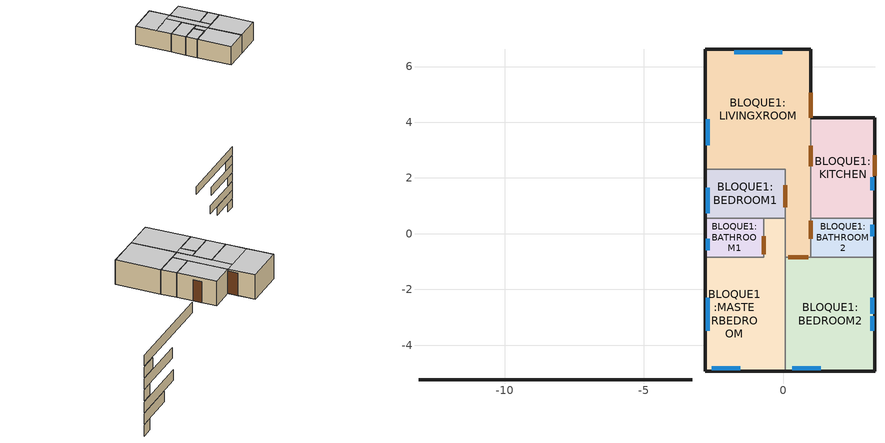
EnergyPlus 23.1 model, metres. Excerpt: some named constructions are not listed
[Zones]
BLOQUE1:LIVINGXROOM
 floor othersideconditionsmodel (SUELO CASO BASE MULCHEN): 0.08,2.31 0.99,2.3 0.99,-0.84 0.08,-0.84 z0; -2.81,6.61 0.99,6.61 0.99,2.3 -2.81,2.31 z0
 wall outside (MURO CASO BASE MULCHEN 01): 0.99,4.16 0.99,6.61 -2.81,6.61 -2.81,2.31 z0:2.3
 wall outside (LinearBridgingConstruction): -3.26,-5.24 -13.09,-5.24 z-11.1:-10.1
 wall to BLOQUE1:BEDROOM1 (Lightweight 2 x 25mm gypsum plasterboard with 100mm cavity): -2.81,2.31 0.08,2.31 0.08,0.56 z0:2.3
 wall to BLOQUE1:MASTERBEDROOM (Lightweight 2 x 25mm gypsum plasterboard with 100mm cavity): 0.08,0.56 0.08,-0.84 z0:2.3
 wall to BLOQUE1:BEDROOM2 (Lightweight 2 x 25mm gypsum plasterboard with 100mm cavity): 0.08,-0.84 0.99,-0.84 z0:2.3
 wall to BLOQUE1:BATHROOM2 (Lightweight 2 x 25mm gypsum plasterboard with 100mm cavity): 0.99,-0.84 0.99,0.56 z0:2.3
 wall to BLOQUE1:KITCHEN (Lightweight 2 x 25mm gypsum plasterboard with 100mm cavity): 0.99,0.56 0.99,4.16 z0:2.3
 window (VENTANA CASO BASE MULCHEN - 1001): -0.03,6.51 -1.77,6.51 z0.74:1.96; -2.71,4.11 -2.71,3.18 z1.04:1.96
 door inside (Puerta interior del proyecto): 0.08,1.74 0.08,0.95 z0:2.1; 0.18,-0.84 0.89,-0.84 / 0.99,-0.18 0.99,0.46 / 0.99,2.42 0.99,3.16 z0:2.12
 door (Copia de Wooden door): 0.99,4.17 0.99,5.06 z0:2.12
 ceiling adiabatic (CIELO FALSO CASO BASE MULCHEN_Reversed): 0.08,4.16 -2.81,4.16 -2.81,2.31 0.08,2.31 z2.3; 0.99,4.16 0.08,4.16 0.08,-0.84 0.99,-0.84 z2.3; 0.99,6.61 -2.81,6.61 -2.81,4.16 0.99,4.16 z2.3
BLOQUE1:BEDROOM1
 floor othersideconditionsmodel (SUELO CASO BASE MULCHEN): -2.81,2.31 0.08,2.31 0.08,0.56 -2.81,0.56 z0
 wall outside (MURO CASO BASE MULCHEN 01): -2.81,2.31 -2.81,0.56 z0:2.3
 wall outside (LinearBridgingConstruction): -3.26,-5.24 -5,-5.24 z-12.2:-11.2
 wall to BLOQUE1:BATHROOM1 (Lightweight 2 x 25mm gypsum plasterboard with 100mm cavity): -2.81,0.56 -0.71,0.56 z0:2.3
 wall to BLOQUE1:MASTERBEDROOM (Lightweight 2 x 25mm gypsum plasterboard with 100mm cavity): -0.71,0.56 0.08,0.56 z0:2.3
 window (VENTANA CASO BASE MULCHEN - 1001): -2.71,1.64 -2.71,0.73 z1.07:1.99
 ceiling adiabatic (CIELO FALSO CASO BASE MULCHEN_Reversed): 0.08,2.31 -2.81,2.31 -2.81,0.56 0.08,0.56 z2.3
BLOQUE1:MASTERBEDROOM
 floor othersideconditionsmodel (SUELO CASO BASE MULCHEN): -2.81,-0.84 -0.71,-0.84 -0.71,-4.94 -2.81,-4.94 z0; -0.71,0.56 0.08,0.56 0.08,-4.94 -0.71,-4.94 z0
 wall outside (MURO CASO BASE MULCHEN 01): -2.81,-0.84 -2.81,-4.94 0.08,-4.94 z0:2.3
 wall outside (LinearBridgingConstruction): -3.26,-5.24 -8.99,-5.24 z-13.3:-12.3
 wall to BLOQUE1:BATHROOM1 (Lightweight 2 x 25mm gypsum plasterboard with 100mm cavity): -0.71,0.56 -0.71,-0.84 -2.81,-0.84 z0:2.3
 wall to BLOQUE1:BEDROOM2 (Lightweight 2 x 25mm gypsum plasterboard with 100mm cavity): 0.08,-4.94 0.08,-0.84 z0:2.3
 window (VENTANA CASO BASE MULCHEN - 1001): -2.71,-2.3 -2.71,-3.47 z1.07:1.99; -2.57,-4.84 -1.55,-4.84 z1.03:1.96
 door inside (Puerta interior del proyecto): -0.71,-0.09 -0.71,-0.74 z0:2.11
 ceiling adiabatic (CIELO FALSO CASO BASE MULCHEN_Reversed): 0.08,0.56 -0.71,0.56 -0.71,-0.84 0.08,-0.84 z2.3; 0.08,-0.84 -2.81,-0.84 -2.81,-4.94 0.08,-4.94 z2.3
BLOQUE1:BEDROOM2
 floor othersideconditionsmodel (SUELO CASO BASE MULCHEN): 0.08,-0.84 3.29,-0.84 3.29,-4.94 0.08,-4.94 z0
 wall outside (MURO CASO BASE MULCHEN 01): 0.08,-4.94 3.29,-4.94 3.29,-0.84 z0:2.3
 wall outside (LinearBridgingConstruction): -3.26,-5.24 -9.26,-5.24 z-15.5:-14.5
 wall to BLOQUE1:BATHROOM2 (Lightweight 2 x 25mm gypsum plasterboard with 100mm cavity): 3.29,-0.84 0.99,-0.84 z0:2.3
 window (VENTANA CASO BASE MULCHEN - 1001): 0.32,-4.84 1.34,-4.84 z1.04:1.96; 3.19,-2.88 3.19,-2.31 / 3.19,-3.47 3.19,-2.96 z1.04:1.95
 ceiling adiabatic (CIELO FALSO CASO BASE MULCHEN_Reversed): 3.29,-0.84 0.08,-0.84 0.08,-4.94 3.29,-4.94 z2.3
BLOQUE1:BATHROOM2
 floor othersideconditionsmodel (SUELO CASO BASE MULCHEN): 0.99,0.56 3.29,0.56 3.29,-0.84 0.99,-0.84 z0
 wall outside (MURO CASO BASE MULCHEN 01): 3.29,-0.84 3.29,0.56 z0:2.3
 wall outside (LinearBridgingConstruction): -3.26,-5.24 -4.45,-5.24 z-17.7:-16.7
 wall to BLOQUE1:KITCHEN (Lightweight 2 x 25mm gypsum plasterboard with 100mm cavity_Rev): 3.29,0.56 0.99,0.56 z0:2.3
 window (VENTANA CASO BASE MULCHEN - 1001): 3.19,-0.1 3.19,0.32 z1.51:1.98
 ceiling adiabatic (CIELO FALSO CASO BASE MULCHEN_Reversed): 3.29,0.56 0.99,0.56 0.99,-0.84 3.29,-0.84 z2.3
BLOQUE1:KITCHEN
 floor othersideconditionsmodel (SUELO CASO BASE MULCHEN): 0.99,4.16 3.29,4.16 3.29,0.56 0.99,0.56 z0
 wall outside (MURO CASO BASE MULCHEN 01): 3.29,0.56 3.29,4.16 0.99,4.16 z0:2.3
 wall outside (LinearBridgingConstruction): -3.26,-5.24 -7.4,-5.24 z-16.6:-15.6
 window (VENTANA CASO BASE MULCHEN - 1001): 3.19,1.56 3.19,2.03 z1.04:1.95
 door (Puerta exterior del proyecto): 3.29,2.07 3.29,2.82 z0:1.99
 ceiling adiabatic (CIELO FALSO CASO BASE MULCHEN_Reversed): 3.29,4.16 0.99,4.16 0.99,0.56 3.29,0.56 z2.3
BLOQUE1:BATHROOM1
 floor othersideconditionsmodel (SUELO CASO BASE MULCHEN): -2.81,0.56 -0.71,0.56 -0.71,-0.84 -2.81,-0.84 z0
 wall outside (MURO CASO BASE MULCHEN 01): -2.81,0.56 -2.81,-0.84 z0:2.3
 wall outside (LinearBridgingConstruction): -3.26,-5.24 -4.45,-5.24 z-14.4:-13.4
 window (VENTANA CASO BASE MULCHEN - 1001): -2.71,-0.18 -2.71,-0.6 z1.5:1.98
 ceiling adiabatic (CIELO FALSO CASO BASE MULCHEN_Reversed): -0.71,0.56 -2.81,0.56 -2.81,-0.84 -0.71,-0.84 z2.3
[Schedule:Compact]
BLOQUE1:BATHROOM1 Cooling Availability Sch; BLOQUE1:BEDROOM2 Heating Availability Sch; BLOQUE1:BEDROOM2 Cooling Availability Sch; BLOQUE1:KITCHEN Heating Availability Sch; BLOQUE1:KITCHEN Cooling Availability Sch; BLOQUE1:BATHROOM2 Heating Availability Sch: Through: 01/01, For: Alldays, Until: 24:00, 1, Through: 01/02, For: Alldays, Until: 24:00, 1, Through: 01/03, For: Alldays, Until: 24:00, 1, Through: 01/04, For: Alldays, Until: 24:00, 1, Through: 01/05, For: Alldays, Until: 24:00, 1, Through: 01/06, For: Alldays, Until: 24:00, 1, Through: 01/07, For: Alldays, Until: 24:00, 1, Through: 01/08, For: Alldays, Until: 24:00, 1, Through: 01/09, For: Alldays, Until: 24:00, 1, Through: 01/10, For: Alldays, Until: 24:00, 1, Through: 01/11, For: Alldays, Until: 24:00, 1, Through: 01/12, For: Alldays, Until: 24:00, 1, Through: 01/13, For: Alldays, Until: 24:00, 1, Through: 01/14, For: Alldays, Until: 24:00, 1, Through: 01/15, For: Alldays, Until: 24:00, 1, Through: 01/16, For: Alldays, Until: 24:00, 1, Through: 01/17, For: Alldays, Until: 24:00, 1, Through: 01/18, For: Alldays, Until: 24:00, 1, Through: 01/19, For: Alldays, Until: 24:00, 1, Through: 01/20, For: Alldays, Until: 24:00, 1, Through: 01/21, For: Alldays, Until: 24:00, 1, Through: 01/22, For: Alldays, Until: 24:00, 1, Through: 01/23, For: Alldays, Until: 24:00, 1, Through: 01/24, For: Alldays, Until: 24:00, 1, Through: 01/25, For: Alldays, Until: 24:00, 1, Through: 01/26, For: Alldays, Until: 24:00, 1, Through: 01/27, For: Alldays, Until: 24:00, 1, Through: 01/28, For: Alldays, Until: 24:00, 1, Through: 01/29, For: Alldays, Until: 24:00, 1, Through: 01/30, For: Alldays, Until: 24:00, 1, Through: 01/31, For: Alldays, Until: 24:00, 1, Through: 02/01, For: Alldays, Until: 24:00, 1, Through: 02/02, For: Alldays, Until: 24:00, 1, Through: 02/03, For: Alldays, Until: 24:00, 1, Through: 02/04, For: Alldays, Until: 24:00, 1, Through: 02/05, For: Alldays, Until: 24:00, 1, Through: 02/06, For: Alldays, Until: 24:00, 1, Through: 02/07, For: Alldays, Until: 24:00, 1, Through: 02/08, For: Alldays, Until: 24:00, 1, Through: 02/09, For: Alldays, Until: 24:00, 1, Through: 02/10, For: Alldays, Until: 24:00, 1, Through: 02/11, For: Alldays, Until: 24:00, 1, Through: 02/12, For: Alldays, Until: 24:00, 1, Through: 02/13, For: Alldays, Until: 24:00, 1, Through: 02/14, For: Alldays, Until: 24:00, 1, Through: 02/15, For: Alldays, Until: 24:00, 1, Through: 02/16, For: Alldays, Until: 24:00, 1, Through: 02/17, For: Alldays, Until: 24:00, 1, Through: 02/18, For: Alldays, Until: 24:00, 1, Through: 02/19, For: Alldays, Until: 24:00, 1, Through: 02/20, For: Alldays, Until: 24:00, 1, Through: 02/21, For: Alldays, Until: 24:00, 1, Through: 02/22, For: Alldays, Until: 24:00, 1, Through: 02/23, For: Alldays, Until: 24:00, 1, Through: 02/24, For: Alldays, Until: 24:00, 1, Through: 02/25, For: Alldays, Until: 24:00, 1, Through: 02/26, For: Alldays, Until: 24:00, 1, Through: 02/27, For: Alldays, Until: 24:00, 1, Through: 02/28, For: Alldays, Until: 24:00, 1, Through: 03/01, For: Alldays, Until: 24:00, 1, Through: 03/02, For: Alldays, Until: 24:00, 1, Through: 03/03, For: Alldays, Until: 24:00, 1, Through: 03/04, For: Alldays, Until: 24:00, 1, Through: 03/05, For: Alldays, Until: 24:00, 1, Through: 03/06, For: Alldays, Until: 24:00, 1, Through: 03/07, For: Alldays, Until: 24:00, 1, Through: 03/08, For: Alldays, Until: 24:00, 1, Through: 03/09, For: Alldays, Until: 24:00, 1, Through: 03/10, For: Alldays, Until: 24:00, 1, Through: 03/11, For: Alldays, Until: 24:00, 1, Through: 03/12, For: Alldays, Until: 24:00, 1, Through: 03/13, For: Alldays, Until: 24:00, 1, Through: 03/14, For: Alldays, Until: 24:00, 1, Through: 03/15, For: Alldays, Until: 24:00, 1, Through: 03/16, For: Alldays, Until: 24:00, 1, Through: 03/17, For: Alldays, Until: 24:00, 1, Through: 03/18, For: Alldays, Until: 24:00, 1, Through: 03/19, For: Alldays, Until: 24:00, 1, Through: 03/20, For: Alldays, Until: 24:00, 1, Through: 03/21, For: Alldays, Until: 24:00, 1, Through: 03/22, For: Alldays, Until: 24:00, 1, Through: 03/23, For: Alldays, Until: 24:00, 1, Through: 03/24, For: Alldays, Until: 24:00, 1, Through: 03/25, For: Alldays, Until: 24:00, 1, Through: 03/26, For: Alldays, Until: 24:00, 1, Through: 03/27, For: Alldays, Until: 24:00, 1, Through: 03/28, For: Alldays, Until: 24:00, 1, Through: 03/29, For: Alldays, Until: 24:00, 1, Through: 03/30, For: Alldays, Until: 24:00, 1, Through: 03/31, For: Alldays, Until: 24:00, 1, Through: 04/01, For: Alldays, Until: 24:00, 1, Through: 04/02, For: Alldays, Until: 24:00, 1, Through: 04/03, For: Alldays, Until: 24:00, 1, Through: 04/04, For: Alldays, Until: 24:00, 1, Through: 04/05, For: Alldays, Until: 24:00, 1, Through: 04/06, For: Alldays, Until: 24:00, 1, Through: 04/07, For: Alldays, Until: 24:00, 1, Through: 04/08, For: Alldays, Until: 24:00, 1, Through: 04/09, For: Alldays, Until: 24:00, 1, Through: 04/10, For: Alldays, Until: 24:00, 1, Through: 04/11, For: Alldays, Until: 24:00, 1, Through: 04/12, For: Alldays, Until: 24:00, 1, Through: 04/13, For: Alldays, Until: 24:00, 1, Through: 04/14, For: Alldays, Until: 24:00, 1, Through: 04/15, For: Alldays, Until: 24:00, 1, Through: 04/16, For: Alldays, Until: 24:00, 1, Through: 04/17, For: Alldays, Until: 24:00, 1, Through: 04/18, For: Alldays, Until: 24:00, 1, Through: 04/19, For: Alldays, Until: 24:00, 1, Through: 04/20, For: Alldays, Until: 24:00, 1, Through: 04/21, For: Alldays, Until: 24:00, 1, Through: 04/22, For: Alldays, Until: 24:00, 1, Through: 04/23, For: Alldays, Until: 24:00, 1, Through: 04/24, For: Alldays, Until: 24:00, 1, Through: 04/25, For: Alldays, Until: 24:00, 1, Through: 04/26, For: Alldays, Until: 24:00, 1, Through: 04/27, For: Alldays, Until: 24:00, 1, Through: 04/28, For: Alldays, Until: 24:00, 1, Through: 04/29, For: Alldays, Until: 24:00, 1, Through: 04/30, For: Alldays, Until: 24:00, 1, Through: 05/01, For: Alldays, Until: 24:00, 1, Through: 05/02, For: Alldays, Until: 24:00, 1, Through: 05/03, For: Alldays, Until: 24:00, 1, Through: 05/04, For: Alldays, Until: 24:00, 1, Through: 05/05, For: Alldays, Until: 24:00, 1, Through: 05/06, For: Alldays, Until: 24:00, 1, Through: 05/07, For: Alldays, Until: 24:00, 1, Through: 05/08, For: Alldays, Until: 24:00, 1, Through: 05/09, For: Alldays, Until: 24:00, 1, Through: 05/10, For: Alldays, Until: 24:00, 1, Through: 05/11, For: Alldays, Until: 24:00, 1, Through: 05/12, For: Alldays, Until: 24:00, 1, Through: 05/13, For: Alldays, Until: 24:00, 1, Through: 05/14, For: Alldays, Until: 24:00, 1, Through: 05/15, For: Alldays, Until: 24:00, 1, Through: 05/16, For: Alldays, Until: 24:00, 1, Through: 05/17, For: Alldays, Until: 24:00, 1, Through: 05/18, For: Alldays, Until: 24:00, 1, Through: 05/19, For: Alldays, Until: 24:00, 1, Through: 05/20, For: Alldays, Until: 24:00, 1, Through: 05/21, For: Alldays, Until: 24:00, 1, Through: 05/22, For: Alldays, Until: 24:00, 1, Through: 05/23, For: Alldays, Until: 24:00, 1, Through: 05/24, For: Alldays, Until: 24:00, 1, Through: 05/25, For: Alldays, Until: 24:00, 1, Through: 05/26, For: Alldays, Until: 24:00, 1, Through: 05/27, For: Alldays, Until: 24:00, 1, Through: 05/28, For: Alldays, Until: 24:00, 1, Through: 05/29, For: Alldays, Until: 24:00, 1, Through: 05/30, For: Alldays, Until: 24:00, 1, Through: 05/31, For: Alldays, Until: 24:00, 1, Through: 06/01, For: Alldays, Until: 24:00, 1, Through: 06/02, For: Alldays, Until: 24:00, 1, Through: 06/03, For: Alldays, Until: 24:00, 1, Through: 06/04, For: Alldays, Until: 24:00, 1, Through: 06/05, For: Alldays, Until: 24:00, 1, Through: 06/06, For: Alldays, Until: 24:00, 1, Through: 06/07, For: Alldays, Until: 24:00, 1, Through: 06/08, For: Alldays, Until: 24:00, 1, Through: 06/09, For: Alldays, Until: 24:00, 1, Through: 06/10, For: Alldays, Until: 24:00, 1, Through: 06/11, For: Alldays, Until: 24:00, 1, Through: 06/12, For: Alldays, Until: 24:00, 1, Through: 06/13, For: Alldays, Until: 24:00, 1, Through: 06/14, For: Alldays, Until: 24:00, 1, Through: 06/15, For: Alldays, Until: 24:00, 1, Through: 06/16, For: Alldays, Until: 24:00, 1, Through: 06/17, For: Alldays, Until: 24:00, 1, Through: 06/18, For: Alldays, Until: 24:00, 1, Through: 06/19, For: Alldays, Until: 24:00, 1, Through: 06/20, For: Alldays, Until: 24:00, 1, Through: 06/21, For: Alldays, Until: 24:00, 1, Through: 06/22, For: Alldays, Until: 24:00, 1, Through: 06/23, For: Alldays, Until: 24:00, 1, Through: 06/24, For: Alldays, Until: 24:00, 1, Through: 06/25, For: Alldays, Until: 24:00, 1, Through: 06/26, For: Alldays, Until: 24:00, 1, Through: 06/27, For: Alldays, Until: 24:00, 1, Through: 06/28, For: Alldays, Until: 24:00, 1, Through: 06/29, For: Alldays, Until: 24:00, 1, Through: 06/30, For: Alldays, Until: 24:00, 1, Through: 07/01, For: Alldays, Until: 24:00, 1, Through: 07/02, For: Alldays, Until: 24:00, 1, Through: 07/03, For: Alldays, Until: 24:00, 1, Through: 07/04, For: Alldays, Until: 24:00, 1, Through: 07/05, For: Alldays, Until: 24:00, 1, Through: 07/06, For: Alldays, Until: 24:00, 1, Through: 07/07, For: Alldays, Until: 24:00, 1, Through: 07/08, For: Alldays, Until: 24:00, 1, Through: 07/09, For: Alldays, Until: 24:00, 1, Through: 07/10, For: Alldays, Until: 24:00, 1, Through: 07/11, For: Alldays, Until: 24:00, 1, Through: 07/12, For: Alldays, Until: 24:00, 1, Through: 07/13, For: Alldays, Until: 24:00, 1, Through: 07/14, For: Alldays, Until: 24:00, 1, Through: 07/15, For: Alldays, Until: 24:00, 1, Through: 07/16, For: Alldays, Until: 24:00, 1, Through: 07/17, For: Alldays, Until: 24:00, 1, Through: 07/18, For: Alldays, Until: 24:00, 1, Through: 07/19, For: Alldays, Until: 24:00, 1, Through: 07/20, For: Alldays, Until: 24:00, 1, Through: 07/21, For: Alldays, Until: 24:00, 1, Through: 07/22, For: Alldays, Until: 24:00, 1, Through: 07/23, For: Alldays, Until: 24:00, 1, Through: 07/24, For: Alldays, Until: 24:00, 1, Through: 07/25, For: Alldays, Until: 24:00, 1, Through: 07/26, For: Alldays, Until: 24:00, 1, Through: 07/27, For: Alldays, Until: 24:00, 1, Through: 07/28, For: Alldays, Until: 24:00, 1, Through: 07/29, For: Alldays, Until: 24:00, 1, Through: 07/30, For: Alldays, Until: 24:00, 1, Through: 07/31, For: Alldays, Until: 24:00, 1, Through: 08/01, For: Alldays, Until: 24:00, 1, Through: 08/02, For: Alldays, Until: 24:00, 1, Through: 08/03, For: Alldays, Until: 24:00, 1, Through: 08/04, For: Alldays, Until: 24:00, 1, Through: 08/05, For: Alldays, Until: 24:00, 1, Through: 08/06, For: Alldays, Until: 24:00, 1, Through: 08/07, For: Alldays, Until: 24:00, 1, Through: 08/08, For: Alldays, Until: 24:00, 1, Through: 08/09, For: Alldays, Until: 24:00, 1, Through: 08/10, For: Alldays, Until: 24:00, 1, Through: 08/11, For: Alldays, Until: 24:00, 1, Through: 08/12, For: Alldays, Until: 24:00, 1, Through: 08/13, For: Alldays, Until: 24:00, 1, Through: 08/14, For: Alldays, Until: 24:00, 1, Through: 08/15, For: Alldays, Until: 24:00, 1, Through: 08/16, For: Alldays, Until: 24:00, 1, Through: 08/17, For: Alldays, Until: 24:00, 1, Through: 08/18, For: Alldays, Until: 24:00, 1, Through: 08/19, For: Alldays, Until: 24:00, 1, Through: 08/20, For: Alldays, Until: 24:00, 1, Through: 08/21, For: Alldays, Until: 24:00, 1, Through: 08/22, For: Alldays, Until: 24:00, 1, Through: 08/23, For: Alldays, Until: 24:00, 1, Through: 08/24, For: Alldays, Until: 24:00, 1, Through: 08/25, For: Alldays, Until: 24:00, 1, Through: 08/26, For: Alldays, Until: 24:00, 1, Through: 08/27, For: Alldays, Until: 24:00, 1, Through: 08/28, For: Alldays, Until: 24:00, 1, Through: 08/29, For: Alldays, Until: 24:00, 1, Through: 08/30, For: Alldays, Until: 24:00, 1, Through: 08/31, For: Alldays, Until: 24:00, 1, Through: 09/01, For: Alldays, Until: 24:00, 1, Through: 09/02, For: Alldays, Until: 24:00, 1, Through: 09/03, For: Alldays, Until: 24:00, 1, Through: 09/04, For: Alldays, Until: 24:00, 1, Through: 09/05, For: Alldays, Until: 24:00, 1, Through: 09/06, For: Alldays, Until: 24:00, 1, Through: 09/07, For: Alldays, Until: 24:00, 1, Through: 09/08, For: Alldays, Until: 24:00, 1, Through: 09/09, For: Alldays, Until: 24:00, 1, Through: 09/10, For: Alldays, Until: 24:00, 1, Through: 09/11, For: Alldays, Until: 24:00, 1, Through: 09/12, For: Alldays, Until: 24:00, 1, Through: 09/13, For: Alldays, Until: 24:00, 1, Through: 09/14, For: Alldays, Until: 24:00, 1, Through: 09/15, For: Alldays, Until: 24:00, 1, Through: 09/16, For: Alldays, Until: 24:00, 1, Through: 09/17, For: Alldays, Until: 24:00, 1, Through: 09/18, For: Alldays, Until: 24:00, 1, Through: 09/19, For: Alldays, Until: 24:00, 1, Through: 09/20, For: Alldays, Until: 24:00, 1, Through: 09/21, For: Alldays, Until: 24:00, 1, Through: 09/22, For: Alldays, Until: 24:00, 1, Through: 09/23, For: Alldays, Until: 24:00, 1, Through: 09/24, For: Alldays, Until: 24:00, 1, Through: 09/25, For: Alldays, Until: 24:00, 1, Through: 09/26, For: Alldays, Until: 24:00, 1, Through: 09/27, For: Alldays, Until: 24:00, 1, Through: 09/28, For: Alldays, Until: 24:00, 1, Through: 09/29, For: Alldays, Until: 24:00, 1, Through: 09/30, For: Alldays, Until: 24:00, 1, Through: 10/01, For: Alldays, Until: 24:00, 1, Through: 10/02, For: Alldays, Until: 24:00, 1, Through: 10/03, For: Alldays, Until: 24:00, 1, Through: 10/04, For: Alldays, Until: 24:00, 1, Through: 10/05, For: Alldays, Until: 24:00, 1, Through: 10/06, For: Alldays, Until: 24:00, 1, Through: 10/07, For: Alldays, Until: 24:00, 1, Through: 10/08, For: Alldays, Until: 24:00, 1, Through: 10/09, For: Alldays, Until: 24:00, 1, Through: 10/10, For: Alldays, Until: 24:00, 1, Through: 10/11, For: Alldays, Until: 24:00, 1, Through: 10/12, For: Alldays, Until: 24:00, 1, Through: 10/13, For: Alldays, Until: 24:00, 1, Through: 10/14, For: Alldays, Until: 24:00, 1, Through: 10/15, For: Alldays, Until: 24:00, 1, Through: 10/16, For: Alldays, Until: 24:00, 1, Through: 10/17, For: Alldays, Until: 24:00, 1, Through: 10/18, For: Alldays, Until: 24:00, 1, Through: 10/19, For: Alldays, Until: 24:00, 1, Through: 10/20, For: Alldays, Until: 24:00, 1, Through: 10/21, For: Alldays, Until: 24:00, 1, Through: 10/22, For: Alldays, Until: 24:00, 1, Through: 10/23, For: Alldays, Until: 24:00, 1, Through: 10/24, For: Alldays, Until: 24:00, 1, Through: 10/25, For: Alldays, Until: 24:00, 1, Through: 10/26, For: Alldays, Until: 24:00, 1, Through: 10/27, For: Alldays, Until: 24:00, 1, Through: 10/28, For: Alldays, Until: 24:00, 1, Through: 10/29, For: Alldays, Until: 24:00, 1, Through: 10/30, For: Alldays, Until: 24:00, 1, Through: 10/31, For: Alldays, Until: 24:00, 1, Through: 11/01, For: Alldays, Until: 24:00, 1, Through: 11/02, For: Alldays, Until: 24:00, 1, Through: 11/03, For: Alldays, Until: 24:00, 1, Through: 11/04, For: Alldays, Until: 24:00, 1, Through: 11/05, For: Alldays, Until: 24:00, 1, Through: 11/06, For: Alldays, Until: 24:00, 1, Through: 11/07, For: Alldays, Until: 24:00, 1, Through: 11/08, For: Alldays, Until: 24:00, 1, Through: 11/09, For: Alldays, Until: 24:00, 1, Through: 11/10, For: Alldays, Until: 24:00, 1, Through: 11/11, For: Alldays, Until: 24:00, 1, Through: 11/12, For: Alldays, Until: 24:00, 1, Through: 11/13, For: Alldays, Until: 24:00, 1, Through: 11/14, For: Alldays, Until: 24:00, 1, Through: 11/15, For: Alldays, Until: 24:00, 1, Through: 11/16, For: Alldays, Until: 24:00, 1, Through: 11/17, For: Alldays, Until: 24:00, 1, Through: 11/18, For: Alldays, Until: 24:00, 1, Through: 11/19, For: Alldays, Until: 24:00, 1, Through: 11/20, For: Alldays, Until: 24:00, 1, Through: 11/21, For: Alldays, Until: 24:00, 1, Through: 11/22, For: Alldays, Until: 24:00, 1, Through: 11/23, For: Alldays, Until: 24:00, 1, Through: 11/24, For: Alldays, Until: 24:00, 1, Through: 11/25, For: Alldays, Until: 24:00, 1, Through: 11/26, For: Alldays, Until: 24:00, 1, Through: 11/27, For: Alldays, Until: 24:00, 1, Through: 11/28, For: Alldays, Until: 24:00, 1, Through: 11/29, For: Alldays, Until: 24:00, 1, Through: 11/30, For: Alldays, Until: 24:00, 1, Through: 12/01, For: Alldays, Until: 24:00, 1, Through: 12/02, For: Alldays, Until: 24:00, 1, Through: 12/03, For: Alldays, Until: 24:00, 1, Through: 12/04, For: Alldays, Until: 24:00, 1, Through: 12/05, For: Alldays, Until: 24:00, 1, Through: 12/06, For: Alldays, Until: 24:00, 1, Through: 12/07, For: Alldays, Until: 24:00, 1, Through: 12/08, For: Alldays, Until: 24:00, 1, Through: 12/09, For: Alldays, Until: 24:00, 1, Through: 12/10, For: Alldays, Until: 24:00, 1, Through: 12/11, For: Alldays, Until: 24:00, 1, Through: 12/12, For: Alldays, Until: 24:00, 1, Through: 12/13, For: Alldays, Until: 24:00, 1, Through: 12/14, For: Alldays, Until: 24:00, 1, Through: 12/15, For: Alldays, Until: 24:00, 1, Through: 12/16, For: Alldays, Until: 24:00, 1, Through: 12/17, For: Alldays, Until: 24:00, 1, Through: 12/18, For: Alldays, Until: 24:00, 1, Through: 12/19, For: Alldays, Until: 24:00, 1, Through: 12/20, For: Alldays, Until: 24:00, 1, Through: 12/21, For: Alldays, Until: 24:00, 1, Through: 12/22, For: Alldays, Until: 24:00, 1, Through: 12/23, For: Alldays, Until: 24:00, 1, Through: 12/24, For: Alldays, Until: 24:00, 1, Through: 12/25, For: Alldays, Until: 24:00, 1, Through: 12/26, For: Alldays, Until: 24:00, 1, Through: 12/27, For: Alldays, Until: 24:00, 1, Through: 12/28, For: Alldays, Until: 24:00, 1, Through: 12/29, For: Alldays, Until: 24:00, 1, Through: 12/30, For: Alldays, Until: 24:00, 1, Through: 12/31, For: Alldays, Until: 24:00, 1
BLOQUE1:BEDROOM2 Cooling SP Sch; BLOQUE1:KITCHEN Cooling SP Sch; BLOQUE1:BATHROOM2 Cooling SP Sch: Through: 01/01, For: Alldays, Until: 24:00, 25, Through: 01/02, For: Alldays, Until: 24:00, 25, Through: 01/03, For: Alldays, Until: 24:00, 25, Through: 01/04, For: Alldays, Until: 24:00, 25, Through: 01/05, For: Alldays, Until: 24:00, 25, Through: 01/06, For: Alldays, Until: 24:00, 25, Through: 01/07, For: Alldays, Until: 24:00, 25, Through: 01/08, For: Alldays, Until: 24:00, 25, Through: 01/09, For: Alldays, Until: 24:00, 25, Through: 01/10, For: Alldays, Until: 24:00, 25, Through: 01/11, For: Alldays, Until: 24:00, 25, Through: 01/12, For: Alldays, Until: 24:00, 25, Through: 01/13, For: Alldays, Until: 24:00, 25, Through: 01/14, For: Alldays, Until: 24:00, 25, Through: 01/15, For: Alldays, Until: 24:00, 25, Through: 01/16, For: Alldays, Until: 24:00, 25, Through: 01/17, For: Alldays, Until: 24:00, 25, Through: 01/18, For: Alldays, Until: 24:00, 25, Through: 01/19, For: Alldays, Until: 24:00, 25, Through: 01/20, For: Alldays, Until: 24:00, 25, Through: 01/21, For: Alldays, Until: 24:00, 25, Through: 01/22, For: Alldays, Until: 24:00, 25, Through: 01/23, For: Alldays, Until: 24:00, 25, Through: 01/24, For: Alldays, Until: 24:00, 25, Through: 01/25, For: Alldays, Until: 24:00, 25, Through: 01/26, For: Alldays, Until: 24:00, 25, Through: 01/27, For: Alldays, Until: 24:00, 25, Through: 01/28, For: Alldays, Until: 24:00, 25, Through: 01/29, For: Alldays, Until: 24:00, 25, Through: 01/30, For: Alldays, Until: 24:00, 25, Through: 01/31, For: Alldays, Until: 24:00, 25, Through: 02/01, For: Alldays, Until: 24:00, 25, Through: 02/02, For: Alldays, Until: 24:00, 25, Through: 02/03, For: Alldays, Until: 24:00, 25, Through: 02/04, For: Alldays, Until: 24:00, 25, Through: 02/05, For: Alldays, Until: 24:00, 25, Through: 02/06, For: Alldays, Until: 24:00, 25, Through: 02/07, For: Alldays, Until: 24:00, 25, Through: 02/08, For: Alldays, Until: 24:00, 25, Through: 02/09, For: Alldays, Until: 24:00, 25, Through: 02/10, For: Alldays, Until: 24:00, 25, Through: 02/11, For: Alldays, Until: 24:00, 25, Through: 02/12, For: Alldays, Until: 24:00, 25, Through: 02/13, For: Alldays, Until: 24:00, 25, Through: 02/14, For: Alldays, Until: 24:00, 25, Through: 02/15, For: Alldays, Until: 24:00, 25, Through: 02/16, For: Alldays, Until: 24:00, 25, Through: 02/17, For: Alldays, Until: 24:00, 25, Through: 02/18, For: Alldays, Until: 24:00, 25, Through: 02/19, For: Alldays, Until: 24:00, 25, Through: 02/20, For: Alldays, Until: 24:00, 25, Through: 02/21, For: Alldays, Until: 24:00, 25, Through: 02/22, For: Alldays, Until: 24:00, 25, Through: 02/23, For: Alldays, Until: 24:00, 25, Through: 02/24, For: Alldays, Until: 24:00, 25, Through: 02/25, For: Alldays, Until: 24:00, 25, Through: 02/26, For: Alldays, Until: 24:00, 25, Through: 02/27, For: Alldays, Until: 24:00, 25, Through: 02/28, For: Alldays, Until: 24:00, 25, Through: 03/01, For: Alldays, Until: 24:00, 25, Through: 03/02, For: Alldays, Until: 24:00, 25, Through: 03/03, For: Alldays, Until: 24:00, 25, Through: 03/04, For: Alldays, Until: 24:00, 25, Through: 03/05, For: Alldays, Until: 24:00, 25, Through: 03/06, For: Alldays, Until: 24:00, 25, Through: 03/07, For: Alldays, Until: 24:00, 25, Through: 03/08, For: Alldays, Until: 24:00, 25, Through: 03/09, For: Alldays, Until: 24:00, 25, Through: 03/10, For: Alldays, Until: 24:00, 25, Through: 03/11, For: Alldays, Until: 24:00, 25, Through: 03/12, For: Alldays, Until: 24:00, 25, Through: 03/13, For: Alldays, Until: 24:00, 25, Through: 03/14, For: Alldays, Until: 24:00, 25, Through: 03/15, For: Alldays, Until: 24:00, 25, Through: 03/16, For: Alldays, Until: 24:00, 25, Through: 03/17, For: Alldays, Until: 24:00, 25, Through: 03/18, For: Alldays, Until: 24:00, 25, Through: 03/19, For: Alldays, Until: 24:00, 25, Through: 03/20, For: Alldays, Until: 24:00, 25, Through: 03/21, For: Alldays, Until: 24:00, 25, Through: 03/22, For: Alldays, Until: 24:00, 25, Through: 03/23, For: Alldays, Until: 24:00, 25, Through: 03/24, For: Alldays, Until: 24:00, 25, Through: 03/25, For: Alldays, Until: 24:00, 25, Through: 03/26, For: Alldays, Until: 24:00, 25, Through: 03/27, For: Alldays, Until: 24:00, 25, Through: 03/28, For: Alldays, Until: 24:00, 25, Through: 03/29, For: Alldays, Until: 24:00, 25, Through: 03/30, For: Alldays, Until: 24:00, 25, Through: 03/31, For: Alldays, Until: 24:00, 25, Through: 04/01, For: Alldays, Until: 24:00, 25, Through: 04/02, For: Alldays, Until: 24:00, 25, Through: 04/03, For: Alldays, Until: 24:00, 25, Through: 04/04, For: Alldays, Until: 24:00, 25, Through: 04/05, For: Alldays, Until: 24:00, 25, Through: 04/06, For: Alldays, Until: 24:00, 25, Through: 04/07, For: Alldays, Until: 24:00, 25, Through: 04/08, For: Alldays, Until: 24:00, 25, Through: 04/09, For: Alldays, Until: 24:00, 25, Through: 04/10, For: Alldays, Until: 24:00, 25, Through: 04/11, For: Alldays, Until: 24:00, 25, Through: 04/12, For: Alldays, Until: 24:00, 25, Through: 04/13, For: Alldays, Until: 24:00, 25, Through: 04/14, For: Alldays, Until: 24:00, 25, Through: 04/15, For: Alldays, Until: 24:00, 25, Through: 04/16, For: Alldays, Until: 24:00, 25, Through: 04/17, For: Alldays, Until: 24:00, 25, Through: 04/18, For: Alldays, Until: 24:00, 25, Through: 04/19, For: Alldays, Until: 24:00, 25, Through: 04/20, For: Alldays, Until: 24:00, 25, Through: 04/21, For: Alldays, Until: 24:00, 25, Through: 04/22, For: Alldays, Until: 24:00, 25, Through: 04/23, For: Alldays, Until: 24:00, 25, Through: 04/24, For: Alldays, Until: 24:00, 25, Through: 04/25, For: Alldays, Until: 24:00, 25, Through: 04/26, For: Alldays, Until: 24:00, 25, Through: 04/27, For: Alldays, Until: 24:00, 25, Through: 04/28, For: Alldays, Until: 24:00, 25, Through: 04/29, For: Alldays, Until: 24:00, 25, Through: 04/30, For: Alldays, Until: 24:00, 25, Through: 05/01, For: Alldays, Until: 24:00, 25, Through: 05/02, For: Alldays, Until: 24:00, 25, Through: 05/03, For: Alldays, Until: 24:00, 25, Through: 05/04, For: Alldays, Until: 24:00, 25, Through: 05/05, For: Alldays, Until: 24:00, 25, Through: 05/06, For: Alldays, Until: 24:00, 25, Through: 05/07, For: Alldays, Until: 24:00, 25, Through: 05/08, For: Alldays, Until: 24:00, 25, Through: 05/09, For: Alldays, Until: 24:00, 25, Through: 05/10, For: Alldays, Until: 24:00, 25, Through: 05/11, For: Alldays, Until: 24:00, 25, Through: 05/12, For: Alldays, Until: 24:00, 25, Through: 05/13, For: Alldays, Until: 24:00, 25, Through: 05/14, For: Alldays, Until: 24:00, 25, Through: 05/15, For: Alldays, Until: 24:00, 25, Through: 05/16, For: Alldays, Until: 24:00, 25, Through: 05/17, For: Alldays, Until: 24:00, 25, Through: 05/18, For: Alldays, Until: 24:00, 25, Through: 05/19, For: Alldays, Until: 24:00, 25, Through: 05/20, For: Alldays, Until: 24:00, 25, Through: 05/21, For: Alldays, Until: 24:00, 25, Through: 05/22, For: Alldays, Until: 24:00, 25, Through: 05/23, For: Alldays, Until: 24:00, 25, Through: 05/24, For: Alldays, Until: 24:00, 25, Through: 05/25, For: Alldays, Until: 24:00, 25, Through: 05/26, For: Alldays, Until: 24:00, 25, Through: 05/27, For: Alldays, Until: 24:00, 25, Through: 05/28, For: Alldays, Until: 24:00, 25, Through: 05/29, For: Alldays, Until: 24:00, 25, Through: 05/30, For: Alldays, Until: 24:00, 25, Through: 05/31, For: Alldays, Until: 24:00, 25, Through: 06/01, For: Alldays, Until: 24:00, 25, Through: 06/02, For: Alldays, Until: 24:00, 25, Through: 06/03, For: Alldays, Until: 24:00, 25, Through: 06/04, For: Alldays, Until: 24:00, 25, Through: 06/05, For: Alldays, Until: 24:00, 25, Through: 06/06, For: Alldays, Until: 24:00, 25, Through: 06/07, For: Alldays, Until: 24:00, 25, Through: 06/08, For: Alldays, Until: 24:00, 25, Through: 06/09, For: Alldays, Until: 24:00, 25, Through: 06/10, For: Alldays, Until: 24:00, 25, Through: 06/11, For: Alldays, Until: 24:00, 25, Through: 06/12, For: Alldays, Until: 24:00, 25, Through: 06/13, For: Alldays, Until: 24:00, 25, Through: 06/14, For: Alldays, Until: 24:00, 25, Through: 06/15, For: Alldays, Until: 24:00, 25, Through: 06/16, For: Alldays, Until: 24:00, 25, Through: 06/17, For: Alldays, Until: 24:00, 25, Through: 06/18, For: Alldays, Until: 24:00, 25, Through: 06/19, For: Alldays, Until: 24:00, 25, Through: 06/20, For: Alldays, Until: 24:00, 25, Through: 06/21, For: Alldays, Until: 24:00, 25, Through: 06/22, For: Alldays, Until: 24:00, 25, Through: 06/23, For: Alldays, Until: 24:00, 25, Through: 06/24, For: Alldays, Until: 24:00, 25, Through: 06/25, For: Alldays, Until: 24:00, 25, Through: 06/26, For: Alldays, Until: 24:00, 25, Through: 06/27, For: Alldays, Until: 24:00, 25, Through: 06/28, For: Alldays, Until: 24:00, 25, Through: 06/29, For: Alldays, Until: 24:00, 25, Through: 06/30, For: Alldays, Until: 24:00, 25, Through: 07/01, For: Alldays, Until: 24:00, 25, Through: 07/02, For: Alldays, Until: 24:00, 25, Through: 07/03, For: Alldays, Until: 24:00, 25, Through: 07/04, For: Alldays, Until: 24:00, 25, Through: 07/05, For: Alldays, Until: 24:00, 25, Through: 07/06, For: Alldays, Until: 24:00, 25, Through: 07/07, For: Alldays, Until: 24:00, 25, Through: 07/08, For: Alldays, Until: 24:00, 25, Through: 07/09, For: Alldays, Until: 24:00, 25, Through: 07/10, For: Alldays, Until: 24:00, 25, Through: 07/11, For: Alldays, Until: 24:00, 25, Through: 07/12, For: Alldays, Until: 24:00, 25, Through: 07/13, For: Alldays, Until: 24:00, 25, Through: 07/14, For: Alldays, Until: 24:00, 25, Through: 07/15, For: Alldays, Until: 24:00, 25, Through: 07/16, For: Alldays, Until: 24:00, 25, Through: 07/17, For: Alldays, Until: 24:00, 25, Through: 07/18, For: Alldays, Until: 24:00, 25, Through: 07/19, For: Alldays, Until: 24:00, 25, Through: 07/20, For: Alldays, Until: 24:00, 25, Through: 07/21, For: Alldays, Until: 24:00, 25, Through: 07/22, For: Alldays, Until: 24:00, 25, Through: 07/23, For: Alldays, Until: 24:00, 25, Through: 07/24, For: Alldays, Until: 24:00, 25, Through: 07/25, For: Alldays, Until: 24:00, 25, Through: 07/26, For: Alldays, Until: 24:00, 25, Through: 07/27, For: Alldays, Until: 24:00, 25, Through: 07/28, For: Alldays, Until: 24:00, 25, Through: 07/29, For: Alldays, Until: 24:00, 25, Through: 07/30, For: Alldays, Until: 24:00, 25, Through: 07/31, For: Alldays, Until: 24:00, 25, Through: 08/01, For: Alldays, Until: 24:00, 25, Through: 08/02, For: Alldays, Until: 24:00, 25, Through: 08/03, For: Alldays, Until: 24:00, 25, Through: 08/04, For: Alldays, Until: 24:00, 25, Through: 08/05, For: Alldays, Until: 24:00, 25, Through: 08/06, For: Alldays, Until: 24:00, 25, Through: 08/07, For: Alldays, Until: 24:00, 25, Through: 08/08, For: Alldays, Until: 24:00, 25, Through: 08/09, For: Alldays, Until: 24:00, 25, Through: 08/10, For: Alldays, Until: 24:00, 25, Through: 08/11, For: Alldays, Until: 24:00, 25, Through: 08/12, For: Alldays, Until: 24:00, 25, Through: 08/13, For: Alldays, Until: 24:00, 25, Through: 08/14, For: Alldays, Until: 24:00, 25, Through: 08/15, For: Alldays, Until: 24:00, 25, Through: 08/16, For: Alldays, Until: 24:00, 25, Through: 08/17, For: Alldays, Until: 24:00, 25, Through: 08/18, For: Alldays, Until: 24:00, 25, Through: 08/19, For: Alldays, Until: 24:00, 25, Through: 08/20, For: Alldays, Until: 24:00, 25, Through: 08/21, For: Alldays, Until: 24:00, 25, Through: 08/22, For: Alldays, Until: 24:00, 25, Through: 08/23, For: Alldays, Until: 24:00, 25, Through: 08/24, For: Alldays, Until: 24:00, 25, Through: 08/25, For: Alldays, Until: 24:00, 25, Through: 08/26, For: Alldays, Until: 24:00, 25, Through: 08/27, For: Alldays, Until: 24:00, 25, Through: 08/28, For: Alldays, Until: 24:00, 25, Through: 08/29, For: Alldays, Until: 24:00, 25, Through: 08/30, For: Alldays, Until: 24:00, 25, Through: 08/31, For: Alldays, Until: 24:00, 25, Through: 09/01, For: Alldays, Until: 24:00, 25, Through: 09/02, For: Alldays, Until: 24:00, 25, Through: 09/03, For: Alldays, Until: 24:00, 25, Through: 09/04, For: Alldays, Until: 24:00, 25, Through: 09/05, For: Alldays, Until: 24:00, 25, Through: 09/06, For: Alldays, Until: 24:00, 25, Through: 09/07, For: Alldays, Until: 24:00, 25, Through: 09/08, For: Alldays, Until: 24:00, 25, Through: 09/09, For: Alldays, Until: 24:00, 25, Through: 09/10, For: Alldays, Until: 24:00, 25, Through: 09/11, For: Alldays, Until: 24:00, 25, Through: 09/12, For: Alldays, Until: 24:00, 25, Through: 09/13, For: Alldays, Until: 24:00, 25, Through: 09/14, For: Alldays, Until: 24:00, 25, Through: 09/15, For: Alldays, Until: 24:00, 25, Through: 09/16, For: Alldays, Until: 24:00, 25, Through: 09/17, For: Alldays, Until: 24:00, 25, Through: 09/18, For: Alldays, Until: 24:00, 25, Through: 09/19, For: Alldays, Until: 24:00, 25, Through: 09/20, For: Alldays, Until: 24:00, 25, Through: 09/21, For: Alldays, Until: 24:00, 25, Through: 09/22, For: Alldays, Until: 24:00, 25, Through: 09/23, For: Alldays, Until: 24:00, 25, Through: 09/24, For: Alldays, Until: 24:00, 25, Through: 09/25, For: Alldays, Until: 24:00, 25, Through: 09/26, For: Alldays, Until: 24:00, 25, Through: 09/27, For: Alldays, Until: 24:00, 25, Through: 09/28, For: Alldays, Until: 24:00, 25, Through: 09/29, For: Alldays, Until: 24:00, 25, Through: 09/30, For: Alldays, Until: 24:00, 25, Through: 10/01, For: Alldays, Until: 24:00, 25, Through: 10/02, For: Alldays, Until: 24:00, 25, Through: 10/03, For: Alldays, Until: 24:00, 25, Through: 10/04, For: Alldays, Until: 24:00, 25, Through: 10/05, For: Alldays, Until: 24:00, 25, Through: 10/06, For: Alldays, Until: 24:00, 25, Through: 10/07, For: Alldays, Until: 24:00, 25, Through: 10/08, For: Alldays, Until: 24:00, 25, Through: 10/09, For: Alldays, Until: 24:00, 25, Through: 10/10, For: Alldays, Until: 24:00, 25, Through: 10/11, For: Alldays, Until: 24:00, 25, Through: 10/12, For: Alldays, Until: 24:00, 25, Through: 10/13, For: Alldays, Until: 24:00, 25, Through: 10/14, For: Alldays, Until: 24:00, 25, Through: 10/15, For: Alldays, Until: 24:00, 25, Through: 10/16, For: Alldays, Until: 24:00, 25, Through: 10/17, For: Alldays, Until: 24:00, 25, Through: 10/18, For: Alldays, Until: 24:00, 25, Through: 10/19, For: Alldays, Until: 24:00, 25, Through: 10/20, For: Alldays, Until: 24:00, 25, Through: 10/21, For: Alldays, Until: 24:00, 25, Through: 10/22, For: Alldays, Until: 24:00, 25, Through: 10/23, For: Alldays, Until: 24:00, 25, Through: 10/24, For: Alldays, Until: 24:00, 25, Through: 10/25, For: Alldays, Until: 24:00, 25, Through: 10/26, For: Alldays, Until: 24:00, 25, Through: 10/27, For: Alldays, Until: 24:00, 25, Through: 10/28, For: Alldays, Until: 24:00, 25, Through: 10/29, For: Alldays, Until: 24:00, 25, Through: 10/30, For: Alldays, Until: 24:00, 25, Through: 10/31, For: Alldays, Until: 24:00, 25, Through: 11/01, For: Alldays, Until: 24:00, 25, Through: 11/02, For: Alldays, Until: 24:00, 25, Through: 11/03, For: Alldays, Until: 24:00, 25, Through: 11/04, For: Alldays, Until: 24:00, 25, Through: 11/05, For: Alldays, Until: 24:00, 25, Through: 11/06, For: Alldays, Until: 24:00, 25, Through: 11/07, For: Alldays, Until: 24:00, 25, Through: 11/08, For: Alldays, Until: 24:00, 25, Through: 11/09, For: Alldays, Until: 24:00, 25, Through: 11/10, For: Alldays, Until: 24:00, 25, Through: 11/11, For: Alldays, Until: 24:00, 25, Through: 11/12, For: Alldays, Until: 24:00, 25, Through: 11/13, For: Alldays, Until: 24:00, 25, Through: 11/14, For: Alldays, Until: 24:00, 25, Through: 11/15, For: Alldays, Until: 24:00, 25, Through: 11/16, For: Alldays, Until: 24:00, 25, Through: 11/17, For: Alldays, Until: 24:00, 25, Through: 11/18, For: Alldays, Until: 24:00, 25, Through: 11/19, For: Alldays, Until: 24:00, 25, Through: 11/20, For: Alldays, Until: 24:00, 25, Through: 11/21, For: Alldays, Until: 24:00, 25, Through: 11/22, For: Alldays, Until: 24:00, 25, Through: 11/23, For: Alldays, Until: 24:00, 25, Through: 11/24, For: Alldays, Until: 24:00, 25, Through: 11/25, For: Alldays, Until: 24:00, 25, Through: 11/26, For: Alldays, Until: 24:00, 25, Through: 11/27, For: Alldays, Until: 24:00, 25, Through: 11/28, For: Alldays, Until: 24:00, 25, Through: 11/29, For: Alldays, Until: 24:00, 25, Through: 11/30, For: Alldays, Until: 24:00, 25, Through: 12/01, For: Alldays, Until: 24:00, 25, Through: 12/02, For: Alldays, Until: 24:00, 25, Through: 12/03, For: Alldays, Until: 24:00, 25, Through: 12/04, For: Alldays, Until: 24:00, 25, Through: 12/05, For: Alldays, Until: 24:00, 25, Through: 12/06, For: Alldays, Until: 24:00, 25, Through: 12/07, For: Alldays, Until: 24:00, 25, Through: 12/08, For: Alldays, Until: 24:00, 25, Through: 12/09, For: Alldays, Until: 24:00, 25, Through: 12/10, For: Alldays, Until: 24:00, 25, Through: 12/11, For: Alldays, Until: 24:00, 25, Through: 12/12, For: Alldays, Until: 24:00, 25, Through: 12/13, For: Alldays, Until: 24:00, 25, Through: 12/14, For: Alldays, Until: 24:00, 25, Through: 12/15, For: Alldays, Until: 24:00, 25, Through: 12/16, For: Alldays, Until: 24:00, 25, Through: 12/17, For: Alldays, Until: 24:00, 25, Through: 12/18, For: Alldays, Until: 24:00, 25, Through: 12/19, For: Alldays, Until: 24:00, 25, Through: 12/20, For: Alldays, Until: 24:00, 25, Through: 12/21, For: Alldays, Until: 24:00, 25, Through: 12/22, For: Alldays, Until: 24:00, 25, Through: 12/23, For: Alldays, Until: 24:00, 25, Through: 12/24, For: Alldays, Until: 24:00, 25, Through: 12/25, For: Alldays, Until: 24:00, 25, Through: 12/26, For: Alldays, Until: 24:00, 25, Through: 12/27, For: Alldays, Until: 24:00, 25, Through: 12/28, For: Alldays, Until: 24:00, 25, Through: 12/29, For: Alldays, Until: 24:00, 25, Through: 12/30, For: Alldays, Until: 24:00, 25, Through: 12/31, For: Alldays, Until: 24:00, 25
